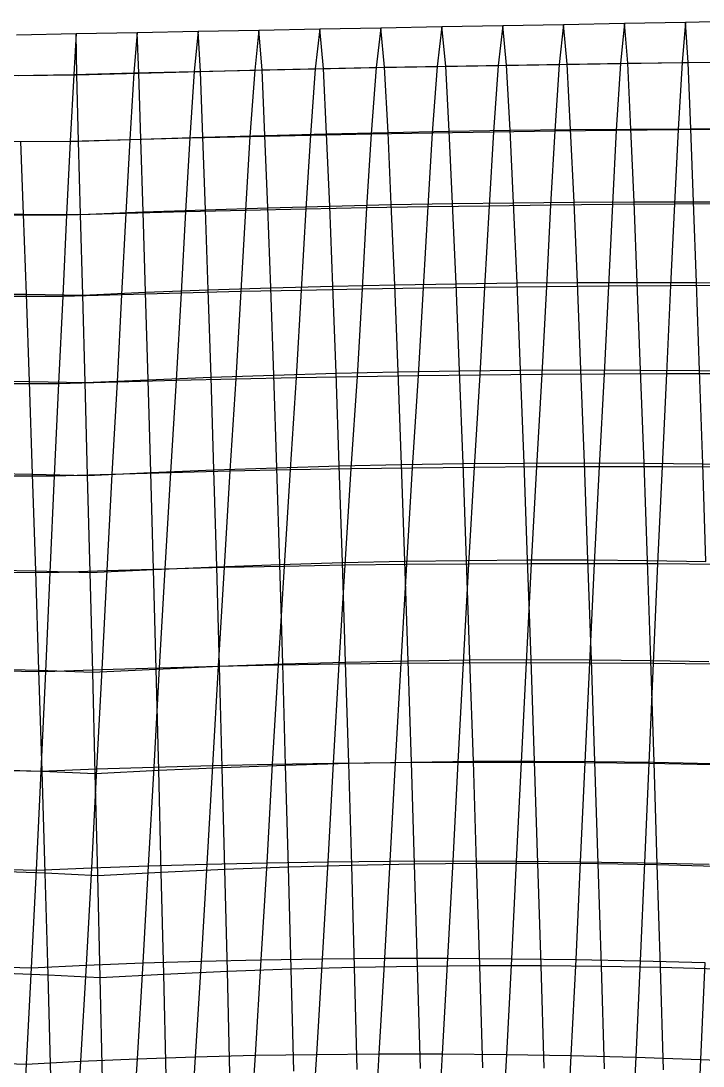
# Model space of a CAD drawing. Extents: x -429 to 429, y -1 to 209.
# Drawn here: x -145.94 to -124.25, y 174.8 to 208.04 of the extents above; entities that cross this region are included whole.
import ezdxf

# ---------------------------------------------------------------- set-up
doc = ezdxf.new("R2010")
doc.units = 0

msp = doc.modelspace()

# ---------------------------------------------------------------- linework, layer by layer
at = {"layer": 'default', "color": 5, "linetype": 'CONTINUOUS'}
for p, q in [((-140.311, 207.711, 18.763), (-138.374, 207.747, 18.268)), ((-138.374, 207.747, 18.268), (-138.511, 206.475, 17.842)), ((-138.374, 207.747, 18.268), (-136.437, 207.784, 17.773)), ((-136.437, 207.784, 17.773), (-136.583, 206.516, 17.303)), ((-136.437, 207.784, 17.773), (-134.499, 207.82, 17.278)), ((-134.499, 207.82, 17.278), (-134.65, 206.556, 16.782)), ((-134.499, 207.82, 17.278), (-132.562, 207.857, 16.783)), ((-132.562, 207.857, 16.783), (-132.713, 206.592, 16.278)), ((-132.562, 207.857, 16.783), (-130.625, 207.893, 16.289)), ((-130.625, 207.893, 16.289), (-130.772, 206.626, 15.791)), ((-130.625, 207.893, 16.289), (-128.687, 207.93, 15.794)), ((-128.687, 207.93, 15.794), (-128.826, 206.658, 15.321)), ((-128.687, 207.93, 15.794), (-126.75, 207.966, 15.299)), ((-126.75, 207.966, 15.299), (-126.877, 206.687, 14.869)), ((-126.75, 207.966, 15.299), (-124.813, 208.003, 14.804)), ((-124.813, 208.003, 14.804), (-124.923, 206.713, 14.434)), ((-124.813, 208.003, 14.804), (-122.875, 208.04, 14.309)), ((-146.083, 207.595, 20.328), (-144.186, 207.638, 19.753)), ((-144.186, 207.638, 19.753), (-144.265, 206.335, 19.559)), ((-144.186, 207.638, 19.753), (-144.265, 206.335, 19.559)), ((-144.186, 207.638, 19.753), (-142.248, 207.674, 19.258)), ((-142.248, 207.674, 19.258), (-142.352, 206.384, 18.969)), ((-142.248, 207.674, 19.258), (-140.311, 207.711, 18.763)), ((-140.311, 207.711, 18.763), (-140.434, 206.431, 18.397)), ((-124.923, 206.713, 14.434), (-122.966, 206.737, 14.016)), ((-142.352, 206.384, 18.969), (-140.434, 206.431, 18.397)), ((-140.434, 206.431, 18.397), (-140.576, 204.321, 18.028)), ((-140.434, 206.431, 18.397), (-138.511, 206.475, 17.842)), ((-138.511, 206.475, 17.842), (-138.661, 204.367, 17.434)), ((-138.511, 206.475, 17.842), (-136.583, 206.516, 17.303)), ((-136.583, 206.516, 17.303), (-136.738, 204.409, 16.868)), ((-136.583, 206.516, 17.303), (-134.65, 206.556, 16.782)), ((-134.65, 206.556, 16.782), (-134.806, 204.448, 16.33)), ((-134.65, 206.556, 16.782), (-132.713, 206.592, 16.278)), ((-132.713, 206.592, 16.278), (-132.868, 204.483, 15.82)), ((-132.713, 206.592, 16.278), (-130.772, 206.626, 15.791)), ((-130.772, 206.626, 15.791), (-130.922, 204.514, 15.337)), ((-130.772, 206.626, 15.791), (-128.826, 206.658, 15.321)), ((-128.826, 206.658, 15.321), (-128.97, 204.542, 14.883)), ((-128.826, 206.658, 15.321), (-126.877, 206.687, 14.869)), ((-126.877, 206.687, 14.869), (-127.012, 204.567, 14.457)), ((-126.877, 206.687, 14.869), (-124.923, 206.713, 14.434)), ((-124.923, 206.713, 14.434), (-125.047, 204.588, 14.058)), ((-146.19, 206.307, 20.042), (-144.265, 206.335, 19.559)), ((-144.265, 206.335, 19.559), (-144.38, 204.22, 19.297)), ((-144.265, 206.335, 19.559), (-144.38, 204.22, 19.297)), ((-144.265, 206.335, 19.559), (-142.352, 206.384, 18.969)), ((-142.352, 206.384, 18.969), (-142.483, 204.272, 18.649)), ((-138.661, 204.367, 17.434), (-136.738, 204.409, 16.868)), ((-136.738, 204.409, 16.868), (-136.881, 202.065, 16.494)), ((-136.738, 204.409, 16.868), (-134.806, 204.448, 16.33)), ((-134.806, 204.448, 16.33), (-134.95, 202.102, 15.942)), ((-134.806, 204.448, 16.33), (-132.868, 204.483, 15.82)), ((-132.868, 204.483, 15.82), (-133.009, 202.135, 15.426)), ((-132.868, 204.483, 15.82), (-130.922, 204.514, 15.337)), ((-130.922, 204.514, 15.337), (-131.059, 202.164, 14.947)), ((-130.922, 204.514, 15.337), (-128.97, 204.542, 14.883)), ((-128.97, 204.542, 14.883), (-129.101, 202.189, 14.505)), ((-128.97, 204.542, 14.883), (-127.012, 204.567, 14.457)), ((-127.012, 204.567, 14.457), (-127.135, 202.21, 14.099)), ((-127.012, 204.567, 14.457), (-125.047, 204.588, 14.058)), ((-125.047, 204.588, 14.058), (-125.163, 202.227, 13.73)), ((-125.047, 204.588, 14.058), (-123.078, 204.606, 13.689)), ((-146.321, 204.2, 19.722), (-144.38, 204.22, 19.297)), ((-144.38, 204.22, 19.297), (-144.493, 201.875, 19.058)), ((-144.38, 204.22, 19.297), (-144.493, 201.875, 19.058)), ((-144.38, 204.22, 19.297), (-142.483, 204.272, 18.649)), ((-142.483, 204.272, 18.649), (-142.608, 201.928, 18.364)), ((-142.483, 204.272, 18.649), (-140.576, 204.321, 18.028)), ((-140.576, 204.321, 18.028), (-140.71, 201.978, 17.705)), ((-140.576, 204.321, 18.028), (-138.661, 204.367, 17.434)), ((-138.661, 204.367, 17.434), (-138.801, 202.023, 17.081)), ((-136.881, 202.065, 16.494), (-134.95, 202.102, 15.942)), ((-134.95, 202.102, 15.942), (-135.098, 199.518, 15.557)), ((-134.95, 202.102, 15.942), (-133.009, 202.135, 15.426)), ((-133.009, 202.135, 15.426), (-133.155, 199.55, 15.037)), ((-133.009, 202.135, 15.426), (-131.059, 202.164, 14.947)), ((-131.059, 202.164, 14.947), (-131.201, 199.576, 14.56)), ((-131.059, 202.164, 14.947), (-129.101, 202.189, 14.505)), ((-129.101, 202.189, 14.505), (-129.237, 199.598, 14.127)), ((-129.101, 202.189, 14.505), (-127.135, 202.21, 14.099)), ((-127.135, 202.21, 14.099), (-127.264, 199.614, 13.739)), ((-127.135, 202.21, 14.099), (-125.163, 202.227, 13.73)), ((-125.163, 202.227, 13.73), (-125.284, 199.626, 13.395)), ((-125.163, 202.227, 13.73), (-123.184, 202.24, 13.397)), ((-146.446, 201.861, 19.437), (-144.493, 201.875, 19.058)), ((-144.493, 201.875, 19.058), (-144.616, 199.29, 18.802)), ((-144.493, 201.875, 19.058), (-144.616, 199.29, 18.802)), ((-144.493, 201.875, 19.058), (-142.608, 201.928, 18.364)), ((-142.608, 201.928, 18.364), (-142.742, 199.345, 18.068)), ((-142.608, 201.928, 18.364), (-140.71, 201.978, 17.705)), ((-140.71, 201.978, 17.705), (-140.852, 199.396, 17.376)), ((-140.71, 201.978, 17.705), (-138.801, 202.023, 17.081)), ((-138.801, 202.023, 17.081), (-138.947, 199.441, 16.727)), ((-138.801, 202.023, 17.081), (-136.881, 202.065, 16.494)), ((-136.881, 202.065, 16.494), (-137.029, 199.482, 16.12)), ((-140.852, 199.396, 17.376), (-138.947, 199.441, 16.727)), ((-138.947, 199.441, 16.727), (-139.105, 196.662, 16.349)), ((-138.947, 199.441, 16.727), (-137.029, 199.482, 16.12)), ((-137.029, 199.482, 16.12), (-137.188, 196.703, 15.723)), ((-137.029, 199.482, 16.12), (-135.098, 199.518, 15.557)), ((-135.098, 199.518, 15.557), (-135.257, 196.737, 15.148)), ((-135.098, 199.518, 15.557), (-133.155, 199.55, 15.037)), ((-133.155, 199.55, 15.037), (-133.311, 196.766, 14.623)), ((-133.155, 199.55, 15.037), (-131.201, 199.576, 14.56)), ((-131.201, 199.576, 14.56), (-131.352, 196.79, 14.149)), ((-131.201, 199.576, 14.56), (-129.237, 199.598, 14.127)), ((-129.237, 199.598, 14.127), (-129.382, 196.807, 13.726)), ((-129.237, 199.598, 14.127), (-127.264, 199.614, 13.739)), ((-127.264, 199.614, 13.739), (-127.402, 196.82, 13.356)), ((-127.264, 199.614, 13.739), (-125.284, 199.626, 13.395)), ((-125.284, 199.626, 13.395), (-125.413, 196.826, 13.037)), ((-125.284, 199.626, 13.395), (-123.296, 199.633, 13.095)), ((-146.579, 199.283, 19.142), (-144.616, 199.29, 18.802)), ((-144.616, 199.29, 18.802), (-144.748, 196.509, 18.524)), ((-144.616, 199.29, 18.802), (-144.748, 196.509, 18.524)), ((-144.616, 199.29, 18.802), (-142.742, 199.345, 18.068)), ((-142.742, 199.345, 18.068), (-142.886, 196.566, 17.75)), ((-142.742, 199.345, 18.068), (-140.852, 199.396, 17.376)), ((-140.852, 199.396, 17.376), (-141.004, 196.617, 17.025)), ((-135.257, 196.737, 15.148), (-133.311, 196.766, 14.623)), ((-133.311, 196.766, 14.623), (-133.503, 193.833, 14.074)), ((-133.311, 196.766, 14.623), (-131.352, 196.79, 14.149)), ((-131.352, 196.79, 14.149), (-131.536, 193.853, 13.606)), ((-131.352, 196.79, 14.149), (-129.382, 196.807, 13.726)), ((-129.382, 196.807, 13.726), (-129.554, 193.866, 13.204)), ((-129.382, 196.807, 13.726), (-127.402, 196.82, 13.356)), ((-127.402, 196.82, 13.356), (-127.561, 193.872, 12.868)), ((-127.402, 196.82, 13.356), (-125.413, 196.826, 13.037)), ((-125.413, 196.826, 13.037), (-125.558, 193.872, 12.6)), ((-125.413, 196.826, 13.037), (-123.417, 196.827, 12.77)), ((-146.721, 196.509, 18.824), (-144.748, 196.509, 18.524)), ((-144.748, 196.509, 18.524), (-144.885, 193.569, 18.243)), ((-144.748, 196.509, 18.524), (-144.885, 193.569, 18.243)), ((-144.748, 196.509, 18.524), (-142.886, 196.566, 17.75)), ((-142.886, 196.566, 17.75), (-143.049, 193.63, 17.39)), ((-142.886, 196.566, 17.75), (-141.004, 196.617, 17.025)), ((-141.004, 196.617, 17.025), (-141.186, 193.684, 16.6)), ((-141.004, 196.617, 17.025), (-139.105, 196.662, 16.349)), ((-139.105, 196.662, 16.349), (-139.298, 193.731, 15.872)), ((-139.105, 196.662, 16.349), (-137.188, 196.703, 15.723)), ((-137.188, 196.703, 15.723), (-137.386, 193.772, 15.208)), ((-137.188, 196.703, 15.723), (-135.257, 196.737, 15.148)), ((-135.257, 196.737, 15.148), (-135.454, 193.806, 14.608)), ((-139.298, 193.731, 15.872), (-137.386, 193.772, 15.208)), ((-137.386, 193.772, 15.208), (-137.577, 190.706, 14.728)), ((-137.386, 193.772, 15.208), (-135.454, 193.806, 14.608)), ((-135.454, 193.806, 14.608), (-135.643, 190.739, 14.109)), ((-135.454, 193.806, 14.608), (-133.503, 193.833, 14.074)), ((-133.503, 193.833, 14.074), (-133.687, 190.763, 13.566)), ((-133.503, 193.833, 14.074), (-131.536, 193.853, 13.606)), ((-131.536, 193.853, 13.606), (-131.711, 190.78, 13.102)), ((-131.536, 193.853, 13.606), (-129.554, 193.866, 13.204)), ((-129.554, 193.866, 13.204), (-129.719, 190.789, 12.717)), ((-129.554, 193.866, 13.204), (-127.561, 193.872, 12.868)), ((-127.561, 193.872, 12.868), (-127.713, 190.789, 12.412)), ((-127.561, 193.872, 12.868), (-125.558, 193.872, 12.6)), ((-125.558, 193.872, 12.6), (-125.698, 190.782, 12.186)), ((-125.558, 193.872, 12.6), (-123.547, 193.864, 12.4)), ((-146.875, 193.579, 18.463), (-144.885, 193.569, 18.243)), ((-144.885, 193.569, 18.243), (-145.025, 190.496, 17.96)), ((-144.885, 193.569, 18.243), (-145.025, 190.496, 17.96)), ((-144.885, 193.569, 18.243), (-143.049, 193.63, 17.39)), ((-143.049, 193.63, 17.39), (-143.212, 190.56, 17.042)), ((-143.049, 193.63, 17.39), (-141.186, 193.684, 16.6)), ((-141.186, 193.684, 16.6), (-141.364, 190.617, 16.196)), ((-141.186, 193.684, 16.6), (-139.298, 193.731, 15.872)), ((-139.298, 193.731, 15.872), (-139.485, 190.665, 15.425)), ((-133.687, 190.763, 13.566), (-131.711, 190.78, 13.102)), ((-131.711, 190.78, 13.102), (-131.884, 187.631, 12.614)), ((-131.711, 190.78, 13.102), (-129.719, 190.789, 12.717)), ((-129.719, 190.789, 12.717), (-129.881, 187.635, 12.244)), ((-129.719, 190.789, 12.717), (-127.713, 190.789, 12.412)), ((-127.713, 190.789, 12.412), (-127.864, 187.63, 11.965)), ((-127.713, 190.789, 12.412), (-125.698, 190.782, 12.186)), ((-125.698, 190.782, 12.186), (-125.837, 187.615, 11.778)), ((-125.698, 190.782, 12.186), (-123.676, 190.766, 12.042)), ((-147.028, 190.517, 18.111), (-145.025, 190.496, 17.96)), ((-145.025, 190.496, 17.96), (-145.167, 187.347, 17.672)), ((-145.025, 190.496, 17.96), (-145.167, 187.347, 17.672)), ((-145.025, 190.496, 17.96), (-143.212, 190.56, 17.042)), ((-143.212, 190.56, 17.042), (-143.376, 187.414, 16.695)), ((-143.212, 190.56, 17.042), (-141.364, 190.617, 16.196)), ((-141.364, 190.617, 16.196), (-141.543, 187.473, 15.8)), ((-141.364, 190.617, 16.196), (-139.485, 190.665, 15.425)), ((-139.485, 190.665, 15.425), (-139.672, 187.523, 14.988)), ((-139.485, 190.665, 15.425), (-137.577, 190.706, 14.728)), ((-137.577, 190.706, 14.728), (-137.767, 187.564, 14.263)), ((-137.577, 190.706, 14.728), (-135.643, 190.739, 14.109)), ((-135.643, 190.739, 14.109), (-135.831, 187.596, 13.624)), ((-135.643, 190.739, 14.109), (-133.687, 190.763, 13.566)), ((-133.687, 190.763, 13.566), (-133.868, 187.618, 13.074)), ((-143.376, 187.414, 16.695), (-141.543, 187.473, 15.8)), ((-141.543, 187.473, 15.8), (-141.72, 184.314, 15.412)), ((-141.543, 187.473, 15.8), (-139.672, 187.523, 14.988)), ((-139.672, 187.523, 14.988), (-139.855, 184.366, 14.567)), ((-139.672, 187.523, 14.988), (-137.767, 187.564, 14.263)), ((-137.767, 187.564, 14.263), (-137.951, 184.407, 13.816)), ((-137.767, 187.564, 14.263), (-135.831, 187.596, 13.624)), ((-135.831, 187.596, 13.624), (-136.012, 184.438, 13.162)), ((-135.831, 187.596, 13.624), (-133.868, 187.618, 13.074)), ((-133.868, 187.618, 13.074), (-134.044, 184.458, 12.605)), ((-133.868, 187.618, 13.074), (-131.884, 187.631, 12.614)), ((-131.884, 187.631, 12.614), (-132.051, 184.467, 12.147)), ((-131.884, 187.631, 12.614), (-129.881, 187.635, 12.244)), ((-129.881, 187.635, 12.244), (-130.038, 184.466, 11.79)), ((-129.881, 187.635, 12.244), (-127.864, 187.63, 11.965)), ((-127.864, 187.63, 11.965), (-128.011, 184.455, 11.534)), ((-127.864, 187.63, 11.965), (-125.837, 187.615, 11.778)), ((-125.837, 187.615, 11.778), (-125.975, 184.432, 11.38)), ((-125.837, 187.615, 11.778), (-123.805, 187.591, 11.684)), ((-147.181, 187.377, 17.763), (-145.167, 187.347, 17.672)), ((-145.167, 187.347, 17.672), (-145.313, 184.181, 17.376)), ((-145.167, 187.347, 17.672), (-145.313, 184.181, 17.376)), ((-145.167, 187.347, 17.672), (-143.376, 187.414, 16.695)), ((-143.376, 187.414, 16.695), (-143.541, 184.252, 16.349)), ((-134.044, 184.458, 12.605), (-132.051, 184.467, 12.147)), ((-132.051, 184.467, 12.147), (-132.213, 181.326, 11.7)), ((-132.051, 184.467, 12.147), (-130.038, 184.466, 11.79)), ((-130.038, 184.466, 11.79), (-130.192, 181.32, 11.353)), ((-130.038, 184.466, 11.79), (-128.011, 184.455, 11.534)), ((-147.334, 184.222, 17.416), (-145.313, 184.181, 17.376)), ((-145.313, 184.181, 17.376), (-145.461, 181.034, 17.068)), ((-145.313, 184.181, 17.376), (-145.461, 181.034, 17.068)), ((-145.313, 184.181, 17.376), (-143.541, 184.252, 16.349)), ((-143.541, 184.252, 16.349), (-143.704, 181.111, 16.001)), ((-143.541, 184.252, 16.349), (-141.72, 184.314, 15.412)), ((-141.72, 184.314, 15.412), (-141.893, 181.177, 15.03)), ((-141.72, 184.314, 15.412), (-139.855, 184.366, 14.567)), ((-139.855, 184.366, 14.567), (-140.033, 181.23, 14.157)), ((-139.855, 184.366, 14.567), (-137.951, 184.407, 13.816)), ((-137.951, 184.407, 13.816), (-138.129, 181.272, 13.386)), ((-137.951, 184.407, 13.816), (-136.012, 184.438, 13.162)), ((-136.012, 184.438, 13.162), (-136.188, 181.302, 12.718)), ((-136.012, 184.438, 13.162), (-134.044, 184.458, 12.605)), ((-134.044, 184.458, 12.605), (-134.214, 181.32, 12.155)), ((-128.011, 184.455, 11.534), (-128.156, 181.302, 11.115)), ((-128.011, 184.455, 11.534), (-125.975, 184.432, 11.38)), ((-125.975, 184.432, 11.38), (-126.112, 181.271, 10.987)), ((-125.975, 184.432, 11.38), (-123.934, 184.399, 11.328)), ((-143.704, 181.111, 16.001), (-141.893, 181.177, 15.03)), ((-141.893, 181.177, 15.03), (-142.07, 178.083, 14.631)), ((-141.893, 181.177, 15.03), (-140.033, 181.23, 14.157)), ((-140.033, 181.23, 14.157), (-140.214, 178.141, 13.732)), ((-140.033, 181.23, 14.157), (-138.129, 181.272, 13.386)), ((-138.129, 181.272, 13.386), (-138.311, 178.185, 12.941)), ((-138.129, 181.272, 13.386), (-136.188, 181.302, 12.718)), ((-136.188, 181.302, 12.718), (-136.366, 178.215, 12.26)), ((-136.188, 181.302, 12.718), (-134.214, 181.32, 12.155)), ((-134.214, 181.32, 12.155), (-134.386, 178.231, 11.692)), ((-134.214, 181.32, 12.155), (-132.213, 181.326, 11.7)), ((-132.213, 181.326, 11.7), (-132.378, 178.233, 11.238)), ((-132.213, 181.326, 11.7), (-130.192, 181.32, 11.353)), ((-130.192, 181.32, 11.353), (-130.348, 178.22, 10.9)), ((-130.192, 181.32, 11.353), (-128.156, 181.302, 11.115)), ((-128.156, 181.302, 11.115), (-128.304, 178.194, 10.68)), ((-128.156, 181.302, 11.115), (-126.112, 181.271, 10.987)), ((-126.112, 181.271, 10.987), (-126.251, 178.154, 10.578)), ((-126.112, 181.271, 10.987), (-124.064, 181.229, 10.97)), ((-147.489, 181.087, 17.066), (-145.461, 181.034, 17.068)), ((-145.461, 181.034, 17.068), (-145.614, 177.927, 16.741)), ((-145.461, 181.034, 17.068), (-145.614, 177.927, 16.741)), ((-145.461, 181.034, 17.068), (-143.704, 181.111, 16.001)), ((-143.704, 181.111, 16.001), (-143.872, 178.012, 15.635)), ((-140.214, 178.141, 13.732), (-138.311, 178.185, 12.941)), ((-138.311, 178.185, 12.941), (-138.494, 175.147, 12.482)), ((-138.311, 178.185, 12.941), (-136.366, 178.215, 12.26)), ((-136.366, 178.215, 12.26), (-136.546, 175.177, 11.79)), ((-136.366, 178.215, 12.26), (-134.386, 178.231, 11.692)), ((-134.386, 178.231, 11.692), (-134.561, 175.192, 11.216)), ((-134.386, 178.231, 11.692), (-132.378, 178.233, 11.238)), ((-132.378, 178.233, 11.238), (-132.545, 175.19, 10.764)), ((-132.378, 178.233, 11.238), (-130.348, 178.22, 10.9)), ((-130.348, 178.22, 10.9), (-130.507, 175.171, 10.435)), ((-130.348, 178.22, 10.9), (-128.304, 178.194, 10.68)), ((-128.304, 178.194, 10.68), (-128.455, 175.136, 10.23)), ((-128.304, 178.194, 10.68), (-126.251, 178.154, 10.578)), ((-126.251, 178.154, 10.578), (-126.395, 175.084, 10.149)), ((-126.251, 178.154, 10.578), (-124.198, 178.1, 10.594)), ((-147.647, 177.993, 16.698), (-145.614, 177.927, 16.741)), ((-145.614, 177.927, 16.741), (-145.773, 174.863, 16.385)), ((-145.614, 177.927, 16.741), (-145.773, 174.863, 16.385)), ((-145.614, 177.927, 16.741), (-143.872, 178.012, 15.635)), ((-143.872, 178.012, 15.635), (-144.044, 174.957, 15.246)), ((-143.872, 178.012, 15.635), (-142.07, 178.083, 14.631)), ((-142.07, 178.083, 14.631), (-142.251, 175.036, 14.214)), ((-142.07, 178.083, 14.631), (-140.214, 178.141, 13.732)), ((-140.214, 178.141, 13.732), (-140.398, 175.1, 13.291)), ((-124.198, 178.1, 10.594), (-124.336, 175.017, 10.194)), ((-138.494, 175.147, 12.482), (-136.546, 175.177, 11.79)), ((-136.546, 175.177, 11.79), (-136.737, 172.172, 11.281)), ((-136.546, 175.177, 11.79), (-134.561, 175.192, 11.216)), ((-134.561, 175.192, 11.216), (-134.745, 172.185, 10.702)), ((-134.561, 175.192, 11.216), (-132.545, 175.19, 10.764)), ((-132.545, 175.19, 10.764), (-132.722, 172.178, 10.251)), ((-132.545, 175.19, 10.764), (-130.507, 175.171, 10.435)), ((-130.507, 175.171, 10.435), (-130.676, 172.152, 9.93)), ((-130.507, 175.171, 10.435), (-128.455, 175.136, 10.23)), ((-147.811, 174.945, 16.307), (-145.773, 174.863, 16.385)), ((-145.773, 174.863, 16.385), (-145.943, 171.823, 15.99)), ((-145.773, 174.863, 16.385), (-145.943, 171.823, 15.99)), ((-145.773, 174.863, 16.385), (-144.044, 174.957, 15.246)), ((-144.044, 174.957, 15.246), (-144.228, 171.93, 14.818)), ((-144.044, 174.957, 15.246), (-142.251, 175.036, 14.214)), ((-142.251, 175.036, 14.214), (-142.442, 172.019, 13.758)), ((-142.251, 175.036, 14.214), (-140.398, 175.1, 13.291)), ((-140.398, 175.1, 13.291), (-140.593, 172.089, 12.812)), ((-140.398, 175.1, 13.291), (-138.494, 175.147, 12.482)), ((-138.494, 175.147, 12.482), (-138.689, 172.14, 11.985)), ((-128.455, 175.136, 10.23), (-128.615, 172.107, 9.74)), ((-128.455, 175.136, 10.23), (-126.395, 175.084, 10.149)), ((-126.395, 175.084, 10.149), (-126.548, 172.043, 9.681)), ((-126.395, 175.084, 10.149), (-124.336, 175.017, 10.194)), ((-124.336, 175.017, 10.194), (-124.483, 171.961, 9.754)), ((-124.336, 175.017, 10.194), (-122.285, 174.934, 10.364))]:
    msp.add_line(p, q, dxfattribs=at)
at = {"layer": 'default', "color": 3, "linetype": 'CONTINUOUS'}
for p, q in [((-140.311, 207.711, 18.763), (-138.374, 207.747, 18.268)), ((-138.374, 207.747, 18.268), (-136.437, 207.784, 17.773)), ((-138.277, 206.482, 18.755), (-138.374, 207.747, 18.268)), ((-136.437, 207.784, 17.773), (-134.499, 207.82, 17.278)), ((-136.325, 206.526, 18.317), (-136.437, 207.784, 17.773)), ((-134.499, 207.82, 17.278), (-132.562, 207.857, 16.783)), ((-134.378, 206.567, 17.857), (-134.499, 207.82, 17.278)), ((-132.562, 207.857, 16.783), (-130.625, 207.893, 16.289)), ((-132.436, 206.604, 17.373), (-132.562, 207.857, 16.783)), ((-130.625, 207.893, 16.289), (-128.687, 207.93, 15.794)), ((-130.501, 206.637, 16.867), (-130.625, 207.893, 16.289)), ((-128.687, 207.93, 15.794), (-126.75, 207.966, 15.299)), ((-128.571, 206.668, 16.337), (-128.687, 207.93, 15.794)), ((-126.75, 207.966, 15.299), (-124.813, 208.003, 14.804)), ((-126.648, 206.694, 15.786), (-126.75, 207.966, 15.299)), ((-124.813, 208.003, 14.804), (-122.875, 208.04, 14.309)), ((-124.731, 206.717, 15.211), (-124.813, 208.003, 14.804)), ((-146.083, 207.595, 20.328), (-144.186, 207.638, 19.753)), ((-144.186, 207.638, 19.753), (-142.248, 207.674, 19.258)), ((-144.164, 206.328, 19.93), (-144.186, 207.638, 19.753)), ((-144.164, 206.328, 19.93), (-144.186, 207.638, 19.753)), ((-142.248, 207.674, 19.258), (-140.311, 207.711, 18.763)), ((-142.197, 206.383, 19.562), (-142.248, 207.674, 19.258)), ((-140.235, 206.434, 19.17), (-140.311, 207.711, 18.763)), ((-124.731, 206.717, 15.211), (-122.821, 206.736, 14.614)), ((-142.197, 206.383, 19.562), (-140.235, 206.434, 19.17)), ((-140.235, 206.434, 19.17), (-138.277, 206.482, 18.755)), ((-140.157, 204.345, 19.647), (-140.235, 206.434, 19.17)), ((-138.277, 206.482, 18.755), (-136.325, 206.526, 18.317)), ((-138.188, 204.401, 19.282), (-138.277, 206.482, 18.755)), ((-136.325, 206.526, 18.317), (-134.378, 206.567, 17.857)), ((-136.225, 204.451, 18.879), (-136.325, 206.526, 18.317)), ((-134.378, 206.567, 17.857), (-132.436, 206.604, 17.373)), ((-134.271, 204.494, 18.44), (-134.378, 206.567, 17.857)), ((-132.436, 206.604, 17.373), (-130.501, 206.637, 16.867)), ((-132.326, 204.531, 17.963), (-132.436, 206.604, 17.373)), ((-130.501, 206.637, 16.867), (-128.571, 206.668, 16.337)), ((-130.39, 204.561, 17.449), (-130.501, 206.637, 16.867)), ((-128.571, 206.668, 16.337), (-126.648, 206.694, 15.786)), ((-128.464, 204.585, 16.899), (-128.571, 206.668, 16.337)), ((-126.648, 206.694, 15.786), (-124.731, 206.717, 15.211)), ((-126.549, 204.602, 16.312), (-126.648, 206.694, 15.786)), ((-124.646, 204.613, 15.689), (-124.731, 206.717, 15.211)), ((-146.021, 206.306, 20.627), (-144.164, 206.328, 19.93)), ((-144.164, 206.328, 19.93), (-142.197, 206.383, 19.562)), ((-144.115, 204.214, 20.264), (-144.164, 206.328, 19.93)), ((-144.115, 204.214, 20.264), (-144.164, 206.328, 19.93)), ((-142.133, 204.283, 19.974), (-142.197, 206.383, 19.562)), ((-138.188, 204.401, 19.282), (-136.225, 204.451, 18.879)), ((-136.225, 204.451, 18.879), (-134.271, 204.494, 18.44)), ((-136.126, 202.153, 19.466), (-136.225, 204.451, 18.879)), ((-134.271, 204.494, 18.44), (-132.326, 204.531, 17.963)), ((-134.166, 202.197, 19.043), (-134.271, 204.494, 18.44)), ((-132.326, 204.531, 17.963), (-130.39, 204.561, 17.449)), ((-132.217, 202.233, 18.572), (-132.326, 204.531, 17.963)), ((-130.39, 204.561, 17.449), (-128.464, 204.585, 16.899)), ((-130.281, 202.26, 18.053), (-130.39, 204.561, 17.449)), ((-128.464, 204.585, 16.899), (-126.549, 204.602, 16.312)), ((-128.357, 202.278, 17.486), (-128.464, 204.585, 16.899)), ((-126.549, 204.602, 16.312), (-124.646, 204.613, 15.689)), ((-126.448, 202.288, 16.873), (-126.549, 204.602, 16.312)), ((-124.646, 204.613, 15.689), (-122.755, 204.617, 15.031)), ((-124.555, 202.289, 16.213), (-124.646, 204.613, 15.689)), ((-145.945, 204.21, 21.035), (-144.115, 204.214, 20.264)), ((-145.858, 201.898, 21.501), (-145.945, 204.21, 21.035)), ((-144.115, 204.214, 20.264), (-142.133, 204.283, 19.974)), ((-144.049, 201.888, 20.675), (-144.115, 204.214, 20.264)), ((-144.049, 201.888, 20.675), (-144.115, 204.214, 20.264)), ((-142.133, 204.283, 19.974), (-140.157, 204.345, 19.647)), ((-142.058, 201.967, 20.446), (-142.133, 204.283, 19.974)), ((-140.157, 204.345, 19.647), (-138.188, 204.401, 19.282)), ((-140.073, 202.037, 20.168), (-140.157, 204.345, 19.647)), ((-138.095, 202.099, 19.842), (-138.188, 204.401, 19.282)), ((-140.073, 202.037, 20.168), (-138.095, 202.099, 19.842)), ((-138.095, 202.099, 19.842), (-136.126, 202.153, 19.466)), ((-138.001, 199.55, 20.426), (-138.095, 202.099, 19.842)), ((-136.126, 202.153, 19.466), (-134.166, 202.197, 19.043)), ((-136.025, 199.605, 20.076), (-136.126, 202.153, 19.466)), ((-134.166, 202.197, 19.043), (-132.217, 202.233, 18.572)), ((-134.059, 199.65, 19.667), (-134.166, 202.197, 19.043)), ((-132.217, 202.233, 18.572), (-130.281, 202.26, 18.053)), ((-132.107, 199.684, 19.201), (-132.217, 202.233, 18.572)), ((-130.281, 202.26, 18.053), (-128.357, 202.278, 17.486)), ((-130.169, 199.708, 18.677), (-130.281, 202.26, 18.053)), ((-128.357, 202.278, 17.486), (-126.448, 202.288, 16.873)), ((-128.248, 199.722, 18.096), (-128.357, 202.278, 17.486)), ((-126.448, 202.288, 16.873), (-124.555, 202.289, 16.213)), ((-126.344, 199.725, 17.459), (-126.448, 202.288, 16.873)), ((-124.555, 202.289, 16.213), (-122.679, 202.281, 15.507)), ((-124.461, 199.718, 16.765), (-124.555, 202.289, 16.213)), ((-147.686, 201.9, 22.283), (-145.858, 201.898, 21.501)), ((-145.858, 201.898, 21.501), (-144.049, 201.888, 20.675)), ((-145.765, 199.346, 22), (-145.858, 201.898, 21.501)), ((-144.049, 201.888, 20.675), (-142.058, 201.967, 20.446)), ((-143.978, 199.324, 21.125), (-144.049, 201.888, 20.675)), ((-143.978, 199.324, 21.125), (-144.049, 201.888, 20.675)), ((-142.058, 201.967, 20.446), (-140.073, 202.037, 20.168)), ((-141.979, 199.41, 20.951), (-142.058, 201.967, 20.446)), ((-139.986, 199.485, 20.718), (-140.073, 202.037, 20.168)), ((-141.979, 199.41, 20.951), (-139.986, 199.485, 20.718)), ((-139.986, 199.485, 20.718), (-138.001, 199.55, 20.426)), ((-139.899, 196.71, 21.286), (-139.986, 199.485, 20.718)), ((-138.001, 199.55, 20.426), (-136.025, 199.605, 20.076)), ((-137.906, 196.778, 21.027), (-138.001, 199.55, 20.426)), ((-136.025, 199.605, 20.076), (-134.059, 199.65, 19.667)), ((-135.923, 196.834, 20.7), (-136.025, 199.605, 20.076)), ((-134.059, 199.65, 19.667), (-132.107, 199.684, 19.201)), ((-133.953, 196.878, 20.305), (-134.059, 199.65, 19.667)), ((-132.107, 199.684, 19.201), (-130.169, 199.708, 18.677)), ((-131.996, 196.911, 19.843), (-132.107, 199.684, 19.201)), ((-130.169, 199.708, 18.677), (-128.248, 199.722, 18.096)), ((-130.057, 196.932, 19.314), (-130.169, 199.708, 18.677)), ((-128.248, 199.722, 18.096), (-126.344, 199.725, 17.459)), ((-128.137, 196.941, 18.72), (-128.248, 199.722, 18.096)), ((-126.344, 199.725, 17.459), (-124.461, 199.718, 16.765)), ((-126.239, 196.938, 18.06), (-126.344, 199.725, 17.459)), ((-124.461, 199.718, 16.765), (-122.599, 199.7, 16.017)), ((-124.364, 196.923, 17.336), (-124.461, 199.718, 16.765)), ((-147.578, 199.358, 22.823), (-145.765, 199.346, 22)), ((-145.765, 199.346, 22), (-143.978, 199.324, 21.125)), ((-145.671, 196.572, 22.521), (-145.765, 199.346, 22)), ((-143.978, 199.324, 21.125), (-141.979, 199.41, 20.951)), ((-143.904, 196.54, 21.6), (-143.978, 199.324, 21.125)), ((-143.904, 196.54, 21.6), (-143.978, 199.324, 21.125)), ((-141.899, 196.631, 21.477), (-141.979, 199.41, 20.951)), ((-139.899, 196.71, 21.286), (-137.906, 196.778, 21.027)), ((-137.906, 196.778, 21.027), (-135.923, 196.834, 20.7)), ((-137.81, 193.831, 21.651), (-137.906, 196.778, 21.027)), ((-135.923, 196.834, 20.7), (-133.953, 196.878, 20.305)), ((-135.821, 193.888, 21.345), (-135.923, 196.834, 20.7)), ((-133.953, 196.878, 20.305), (-131.996, 196.911, 19.843)), ((-133.845, 193.932, 20.963), (-133.953, 196.878, 20.305)), ((-131.996, 196.911, 19.843), (-130.057, 196.932, 19.314)), ((-131.885, 193.963, 20.505), (-131.996, 196.911, 19.843)), ((-130.057, 196.932, 19.314), (-128.137, 196.941, 18.72)), ((-129.944, 193.98, 19.973), (-130.057, 196.932, 19.314)), ((-128.137, 196.941, 18.72), (-126.239, 196.938, 18.06)), ((-128.025, 193.984, 19.365), (-128.137, 196.941, 18.72)), ((-126.239, 196.938, 18.06), (-124.364, 196.923, 17.336)), ((-126.131, 193.975, 18.685), (-126.239, 196.938, 18.06)), ((-124.364, 196.923, 17.336), (-122.516, 196.896, 16.548)), ((-124.265, 193.952, 17.932), (-124.364, 196.923, 17.336)), ((-147.468, 196.593, 23.382), (-145.671, 196.572, 22.521)), ((-145.671, 196.572, 22.521), (-143.904, 196.54, 21.6)), ((-145.572, 193.624, 23.069), (-145.671, 196.572, 22.521)), ((-143.904, 196.54, 21.6), (-141.899, 196.631, 21.477)), ((-143.826, 193.58, 22.106), (-143.904, 196.54, 21.6)), ((-143.826, 193.58, 22.106), (-143.904, 196.54, 21.6)), ((-141.899, 196.631, 21.477), (-139.899, 196.71, 21.286)), ((-141.816, 193.677, 22.031), (-141.899, 196.631, 21.477)), ((-139.809, 193.76, 21.88), (-139.899, 196.71, 21.286)), ((-139.809, 193.76, 21.88), (-137.81, 193.831, 21.651)), ((-137.81, 193.831, 21.651), (-135.821, 193.888, 21.345)), ((-137.714, 190.756, 22.283), (-137.81, 193.831, 21.651)), ((-135.821, 193.888, 21.345), (-133.845, 193.932, 20.963)), ((-135.72, 190.813, 21.997), (-135.821, 193.888, 21.345)), ((-133.845, 193.932, 20.963), (-131.885, 193.963, 20.505)), ((-133.738, 190.856, 21.627), (-133.845, 193.932, 20.963)), ((-131.885, 193.963, 20.505), (-129.944, 193.98, 19.973)), ((-131.775, 190.885, 21.173), (-131.885, 193.963, 20.505)), ((-129.944, 193.98, 19.973), (-128.025, 193.984, 19.365)), ((-129.832, 190.899, 20.636), (-129.944, 193.98, 19.973)), ((-128.025, 193.984, 19.365), (-126.131, 193.975, 18.685)), ((-127.914, 190.898, 20.017), (-128.025, 193.984, 19.365)), ((-126.131, 193.975, 18.685), (-124.265, 193.952, 17.932)), ((-126.024, 190.883, 19.318), (-126.131, 193.975, 18.685)), ((-124.265, 193.952, 17.932), (-122.43, 193.916, 17.108)), ((-124.166, 190.853, 18.539), (-124.265, 193.952, 17.932)), ((-147.355, 193.655, 23.965), (-145.572, 193.624, 23.069)), ((-145.572, 193.624, 23.069), (-143.826, 193.58, 22.106)), ((-145.472, 190.551, 23.632), (-145.572, 193.624, 23.069)), ((-143.826, 193.58, 22.106), (-141.816, 193.677, 22.031)), ((-143.744, 190.498, 22.631), (-143.826, 193.58, 22.106)), ((-143.744, 190.498, 22.631), (-143.826, 193.58, 22.106)), ((-141.816, 193.677, 22.031), (-139.809, 193.76, 21.88)), ((-141.73, 190.598, 22.6), (-141.816, 193.677, 22.031)), ((-139.719, 190.684, 22.484), (-139.809, 193.76, 21.88)), ((-137.714, 190.756, 22.283), (-135.72, 190.813, 21.997)), ((-135.72, 190.813, 21.997), (-133.738, 190.856, 21.627)), ((-135.618, 187.65, 22.654), (-135.72, 190.813, 21.997)), ((-133.738, 190.856, 21.627), (-131.775, 190.885, 21.173)), ((-133.632, 187.692, 22.295), (-133.738, 190.856, 21.627)), ((-131.775, 190.885, 21.173), (-129.832, 190.899, 20.636)), ((-131.665, 187.718, 21.845), (-131.775, 190.885, 21.173)), ((-129.832, 190.899, 20.636), (-127.914, 190.898, 20.017)), ((-129.72, 187.729, 21.304), (-129.832, 190.899, 20.636)), ((-127.914, 190.898, 20.017), (-126.024, 190.883, 19.318)), ((-127.802, 187.723, 20.674), (-127.914, 190.898, 20.017)), ((-126.024, 190.883, 19.318), (-124.166, 190.853, 18.539)), ((-125.916, 187.702, 19.957), (-126.024, 190.883, 19.318)), ((-147.241, 190.591, 24.559), (-145.472, 190.551, 23.632)), ((-145.472, 190.551, 23.632), (-143.744, 190.498, 22.631)), ((-145.372, 187.391, 24.202), (-145.472, 190.551, 23.632)), ((-143.744, 190.498, 22.631), (-141.73, 190.598, 22.6)), ((-143.662, 187.327, 23.164), (-143.744, 190.498, 22.631)), ((-143.662, 187.327, 23.164), (-143.744, 190.498, 22.631)), ((-141.73, 190.598, 22.6), (-139.719, 190.684, 22.484)), ((-141.645, 187.431, 23.176), (-141.73, 190.598, 22.6)), ((-139.719, 190.684, 22.484), (-137.714, 190.756, 22.283)), ((-139.63, 187.519, 23.095), (-139.719, 190.684, 22.484)), ((-137.619, 187.592, 22.921), (-137.714, 190.756, 22.283)), ((-141.645, 187.431, 23.176), (-139.63, 187.519, 23.095)), ((-139.63, 187.519, 23.095), (-137.619, 187.592, 22.921)), ((-139.541, 184.302, 23.705), (-139.63, 187.519, 23.095)), ((-137.619, 187.592, 22.921), (-135.618, 187.65, 22.654)), ((-137.526, 184.376, 23.556), (-137.619, 187.592, 22.921)), ((-135.618, 187.65, 22.654), (-133.632, 187.692, 22.295)), ((-135.52, 184.433, 23.308), (-135.618, 187.65, 22.654)), ((-133.632, 187.692, 22.295), (-131.665, 187.718, 21.845)), ((-133.528, 184.473, 22.96), (-133.632, 187.692, 22.295)), ((-131.665, 187.718, 21.845), (-129.72, 187.729, 21.304)), ((-131.557, 184.497, 22.513), (-131.665, 187.718, 21.845)), ((-129.72, 187.729, 21.304), (-127.802, 187.723, 20.674)), ((-129.61, 184.505, 21.969), (-129.72, 187.729, 21.304)), ((-127.802, 187.723, 20.674), (-125.916, 187.702, 19.957)), ((-127.693, 184.495, 21.328), (-127.802, 187.723, 20.674)), ((-125.916, 187.702, 19.957), (-124.066, 187.666, 19.153)), ((-125.81, 184.468, 20.593), (-125.916, 187.702, 19.957)), ((-147.127, 187.438, 25.16), (-145.372, 187.391, 24.202)), ((-145.372, 187.391, 24.202), (-143.662, 187.327, 23.164)), ((-145.272, 184.178, 24.772), (-145.372, 187.391, 24.202)), ((-143.662, 187.327, 23.164), (-141.645, 187.431, 23.176)), ((-143.581, 184.106, 23.7), (-143.662, 187.327, 23.164)), ((-143.581, 184.106, 23.7), (-143.662, 187.327, 23.164)), ((-141.561, 184.212, 23.753), (-141.645, 187.431, 23.176)), ((-135.52, 184.433, 23.308), (-133.528, 184.473, 22.96)), ((-133.528, 184.473, 22.96), (-131.557, 184.497, 22.513)), ((-133.429, 181.233, 23.607), (-133.528, 184.473, 22.96)), ((-131.557, 184.497, 22.513), (-129.61, 184.505, 21.969)), ((-131.454, 181.254, 23.163), (-131.557, 184.497, 22.513)), ((-129.61, 184.505, 21.969), (-127.693, 184.495, 21.328)), ((-129.505, 181.258, 22.616), (-129.61, 184.505, 21.969)), ((-127.693, 184.495, 21.328), (-125.81, 184.468, 20.593)), ((-127.588, 181.244, 21.966), (-127.693, 184.495, 21.328)), ((-125.81, 184.468, 20.593), (-123.967, 184.425, 19.766)), ((-125.709, 181.213, 21.216), (-125.81, 184.468, 20.593)), ((-147.014, 184.234, 25.759), (-145.272, 184.178, 24.772)), ((-145.272, 184.178, 24.772), (-143.581, 184.106, 23.7)), ((-145.175, 180.946, 25.335), (-145.272, 184.178, 24.772)), ((-143.581, 184.106, 23.7), (-141.561, 184.212, 23.753)), ((-141.561, 184.212, 23.753), (-139.541, 184.302, 23.705)), ((-141.48, 180.973, 24.321), (-141.561, 184.212, 23.753)), ((-139.541, 184.302, 23.705), (-137.526, 184.376, 23.556)), ((-139.456, 181.064, 24.303), (-139.541, 184.302, 23.705)), ((-137.526, 184.376, 23.556), (-135.52, 184.433, 23.308)), ((-137.436, 181.137, 24.178), (-137.526, 184.376, 23.556)), ((-135.425, 181.194, 23.946), (-135.52, 184.433, 23.308)), ((-143.5, 180.866, 24.232), (-143.581, 184.106, 23.7)), ((-143.5, 180.866, 24.232), (-143.581, 184.106, 23.7)), ((-139.456, 181.064, 24.303), (-137.436, 181.137, 24.178)), ((-137.436, 181.137, 24.178), (-135.425, 181.194, 23.946)), ((-137.35, 177.893, 24.788), (-137.436, 181.137, 24.178)), ((-135.425, 181.194, 23.946), (-133.429, 181.233, 23.607)), ((-135.334, 177.947, 24.572), (-135.425, 181.194, 23.946)), ((-133.429, 181.233, 23.607), (-131.454, 181.254, 23.163)), ((-133.333, 177.984, 24.243), (-133.429, 181.233, 23.607)), ((-131.454, 181.254, 23.163), (-129.505, 181.258, 22.616)), ((-131.354, 178.003, 23.803), (-131.454, 181.254, 23.163)), ((-129.505, 181.258, 22.616), (-127.588, 181.244, 21.966)), ((-129.403, 178.004, 23.252), (-129.505, 181.258, 22.616)), ((-127.588, 181.244, 21.966), (-125.709, 181.213, 21.216)), ((-127.486, 177.986, 22.592), (-127.588, 181.244, 21.966)), ((-125.709, 181.213, 21.216), (-123.872, 181.164, 20.367)), ((-125.609, 177.95, 21.826), (-125.709, 181.213, 21.216)), ((-146.906, 181.008, 26.348), (-145.175, 180.946, 25.335)), ((-145.175, 180.946, 25.335), (-143.5, 180.866, 24.232)), ((-145.081, 177.708, 25.886), (-145.175, 180.946, 25.335)), ((-143.5, 180.866, 24.232), (-141.48, 180.973, 24.321)), ((-143.423, 177.622, 24.753), (-143.5, 180.866, 24.232)), ((-143.423, 177.622, 24.753), (-143.5, 180.866, 24.232)), ((-141.48, 180.973, 24.321), (-139.456, 181.064, 24.303)), ((-141.401, 177.73, 24.879), (-141.48, 180.973, 24.321)), ((-139.375, 177.82, 24.89), (-139.456, 181.064, 24.303)), ((-141.401, 177.73, 24.879), (-139.375, 177.82, 24.89)), ((-139.375, 177.82, 24.89), (-137.35, 177.893, 24.788)), ((-139.297, 174.57, 25.462), (-139.375, 177.82, 24.89)), ((-137.35, 177.893, 24.788), (-135.334, 177.947, 24.572)), ((-137.268, 174.642, 25.382), (-137.35, 177.893, 24.788)), ((-135.334, 177.947, 24.572), (-133.333, 177.984, 24.243)), ((-135.247, 174.695, 25.181), (-135.334, 177.947, 24.572)), ((-133.333, 177.984, 24.243), (-131.354, 178.003, 23.803)), ((-133.242, 174.729, 24.862), (-133.333, 177.984, 24.243)), ((-131.354, 178.003, 23.803), (-129.403, 178.004, 23.252)), ((-131.258, 174.745, 24.424), (-131.354, 178.003, 23.803)), ((-129.403, 178.004, 23.252), (-127.486, 177.986, 22.592)), ((-129.305, 174.743, 23.87), (-129.403, 178.004, 23.252)), ((-127.486, 177.986, 22.592), (-125.609, 177.95, 21.826)), ((-127.387, 174.721, 23.201), (-127.486, 177.986, 22.592)), ((-125.609, 177.95, 21.826), (-123.779, 177.896, 20.956)), ((-125.513, 174.681, 22.42), (-125.609, 177.95, 21.826)), ((-146.8, 177.777, 26.925), (-145.081, 177.708, 25.886)), ((-145.081, 177.708, 25.886), (-143.423, 177.622, 24.753)), ((-144.991, 174.465, 26.424), (-145.081, 177.708, 25.886)), ((-143.423, 177.622, 24.753), (-141.401, 177.73, 24.879)), ((-143.35, 174.373, 25.262), (-143.423, 177.622, 24.753)), ((-143.35, 174.373, 25.262), (-143.423, 177.622, 24.753)), ((-141.327, 174.481, 25.422), (-141.401, 177.73, 24.879))]:
    msp.add_line(p, q, dxfattribs=at)

doc.saveas('drawing.dxf')
